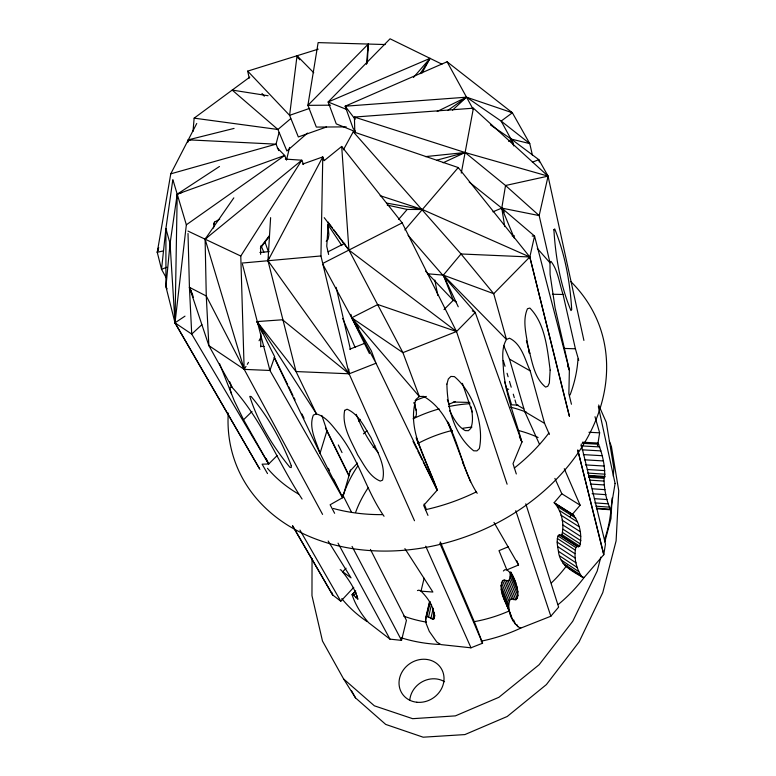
<?xml version="1.0" encoding="UTF-8"?>
<svg xmlns="http://www.w3.org/2000/svg" width="776" height="776" viewBox="0 0 776 776"><rect width="100%" height="100%" fill="white"/><g stroke="black" fill="none" stroke-linecap="round" stroke-linejoin="round"><path stroke-width="1.16" d="M312.049 558.584L311.971 595.667L322.486 641.034L343.603 678.952L355.515 697.886L385.711 724.415L423.172 737.2L464.892 734.581L507.223 716.49L546.391 684.587L579.061 641.956L602.768 592.612L616.105 540.872L618.744 490.762L611.275 445.686M601.158 477.036L604.64 477.25C605.212 465.872 602.38 453.63 598.005 443.057L599.644 432.833L594.998 416.722M259.931 469.402L175.007 322.816L177.209 194.165L219.472 166.481M414.491 520.745L349.113 373.838L320.944 255.954L322.777 156.917L302.514 164.143M577.771 449.915L603.815 554.627L584.668 576.878L583.465 577.567L581.981 576.859C571.582 570.923 559.583 564.588 558.439 551.29C557.527 546.294 556.363 540.959 558.022 536.003L559.157 534.887L560.65 535.265L578.43 546.77L579.682 546.129C582.398 535.663 579.876 522.229 572.445 514.245L554.151 502.683L561.814 493.749L554.898 478.414M597.452 445.676L598.005 443.057L582.475 442.194M367.31 63.234L368.27 44.057L307.888 105.342L316.327 127.08L346.203 126.876M581.981 576.859C576.141 568.672 573.639 557.391 575.821 547.546L576.966 546.42L578.43 546.77M612.109 498.056L610.964 518.601L604.834 541.939M613.331 476.299L613.797 467.841L606.269 422.29L598.655 405.033M384.042 516.273C366.175 490.723 358.813 459.217 339.5 434.511C332.933 426.761 326.783 416.887 316.482 413.938L296.034 371.558L267.982 260.726L270.611 217.649M328.335 222.111L326.745 246.264L328.626 254.48M193.011 131.435L194.145 118.146L249.843 77.076M366.456 64.35L368.27 44.057L367.494 50.973M560.65 535.265L561.911 534.635C564.54 524.072 561.688 510.637 554.151 502.683M425.704 546.188L471.013 647.814L440.991 644.604L436.801 642.062L429.293 631.373L426.043 623.235L425.743 617.745L429.535 601.662M172.67 180.701L165.899 228.61L165.928 286.742L175.007 322.816L186.347 224.807L172.835 179.508M286.499 159.769L284.695 155.472L177.209 194.165L170.06 243.596L165.928 286.742L167.121 288.837M511.268 616.968C508.707 605.532 497.212 592.767 502.508 580.564L504.206 580.041L508.154 580.855L509.473 579.41L510.142 576.704L510.104 572.969L517.893 591.933L517.902 595.638L517.204 598.325L515.865 599.77L511.898 598.994L510.181 599.518C506.068 609.005 511.462 622.284 519.842 627.9L521.637 627.774L550.853 616.231L515.788 510.686M615.106 483.448L610.693 509.793L596.385 508.765M213.526 228.018L214.506 222.111L219.715 219.142M504.73 226.602L501.781 208.104L505.535 185.503L465.115 152.523L354.419 117.06L354.826 132.648M166.219 277.779L161.534 269.311L157.256 252.297L170.769 173.834L196.745 123.471M461.274 173.087L473.399 108.184L354.419 117.06L355.204 119.261M610.693 509.793C605.978 499.889 603.951 487.997 604.038 477.007L588.916 476.037M187.763 142.183L188.306 139.835L234.071 128.409M425.743 617.745L426.8 616.716L428.556 617.017L432.775 619.335L434.065 618.724L434.87 615.271M430.845 618.608L433.25 608.258M432.775 619.335L434.385 612.439M425.49 619.995L429.535 602.807M426.8 616.716L430.311 601.769M428.556 617.017L431.524 604.358M424.123 578.227L421.009 591.147C428.148 598.15 435.258 608.365 434.065 618.724M389.872 639.123L401.541 640.375L406.43 620.334L370.424 549.418M286.509 159.934L289.594 147.391M279.088 132.473L276.033 144.161L278.759 150.602M600.847 557.11L597.171 571.117L572.736 621.295L539.116 664.731L498.852 697.323L455.405 715.87L412.657 718.683L374.362 705.811L343.603 678.952M162.931 250.997L157.256 252.297L158.576 247.66M187.666 142.154L188.306 139.835L190.731 139.855M350.51 470.033L348.86 475.727L325.464 428.119M334.631 513.305L330.13 504.769L342.614 497.678L349.025 475.513L326.987 430.641L321.827 415.48M427.964 515.39L423.686 505.389L437.218 490.141L376.02 363.236L349.113 373.838L267.982 260.726L269.01 257.263M157.295 252.297L158.682 247.68M326.987 430.641L320.022 453.339L342.614 497.678L269.922 370.462L242.451 264.218M213.575 224.332L214.506 222.111M570.137 516.535L571.087 514.614L572.445 514.245L580.138 505.205L564.278 468.714M267.982 260.726L322.777 156.917L324.038 160.176M343.38 149.836L353.255 131.784L458.247 167.558L529.795 256.972L569.293 415.8M422.037 73.002L430.05 58.365L328.122 101.996L336.25 123.869L355.224 131.59M322.574 514.391L244.197 369.347L246.021 366.369M247.263 364.351L248.495 362.344M358.881 421.349L360.151 419.302M348.812 369.075L349.113 373.838L282.542 319.77L257.001 321.584L274.685 356.747L269.922 370.462L244.159 369.386L240.783 256.041L301.815 160.205L285.364 159.099M420.32 73.604L430.05 58.365L413.462 77.445M302.087 499.036C277.924 462.496 262.065 419.865 232.082 387.36L208.86 345.611L206.27 295.995L205.106 239.183L233.828 197.861M260.329 248.31L269.059 236.748M269.437 235.603L260.62 247.127L260.629 254.344M425.626 271.154L427.993 273.812L443.358 275.131L461.031 253.975L529.795 256.972L493.72 293.697L506.476 339.471C500.957 348.666 503.081 360.103 503.488 370.278C505.671 395.1 515.322 418.312 521.918 442.126L513.023 463.641L516.312 473.971M404.888 229.939L458.247 167.558M398.602 219.443L407.196 209.442L422.367 209.501L529.795 256.972M550.737 616.319L558.633 607.142L525.798 503.818M326.221 241.375L328.132 239.202L328.898 234.711L328.025 225.816M349.559 471.604L357.493 463.059M340.218 569.71L341.091 570.02C348.22 578.624 354.884 588.509 357.959 599.276L353.808 595.405L356.203 592.825M355.728 597.704L357.329 595.987M292.62 525.866L332.652 594.94L340.8 601.225L353.74 587.364M338.035 543.171L389.998 639.172L368.6 622.662C361.47 614.563 355.457 604.95 352.052 594.688L355.253 591.254M352.052 594.688L355.748 590.934M346.077 568.226L342.75 571.757L351.053 577.868L328.161 541.018M507.106 484.214L456.521 331.565L475.242 312.505L408.127 235.351M444.008 309.605L453.262 300.302L443.358 275.131L493.72 293.697L461.031 253.975L353.255 131.784M267.507 473.583L262.104 464.164L268.69 464.009L277.08 455.648M266.216 458.49L268.69 464.009L243.567 419.719L251.996 411.503M201.876 324.688L191.72 334.097L174.959 322.835L184.998 316.142M452.534 110.143L466.512 97.184L512.373 112.763L529.765 143.609L532.423 155.239M508.668 141.426L511.287 139.088L529.765 143.609L501.16 121.085L466.512 97.184L345.145 106.215L353.031 128.195L355.185 131.018M503.391 570.981L504.866 569.691L506.864 569.885L518.552 564.996L516.768 560.738M307.49 133.094L286.907 150.99L277.924 129.485L232.199 90.084L268.079 95.739M188.015 233.469L189.431 287.333L208.86 345.611L244.197 369.347L205.106 239.183L206.93 237.621M290.728 118.621L277.924 129.485L194.145 118.146M205.106 239.183L301.815 160.205L303.561 164.531M324.135 160.68L341.692 146.451L402.181 222.867L456.501 331.527L402.909 352.644L351.703 317.791L323 264.674M354.71 118.679L345.145 106.215L447.073 61.779L512.373 112.763L501.16 121.085L513.275 143.327M447.713 110.483L466.512 97.184L437.198 111.453M186.347 224.807L284.695 155.472L277.284 147.915M328.19 251.744L344.796 243.257M323.485 263.064L402.181 222.867M369.454 353.565L351.703 317.791L377.834 304.531L456.501 331.527L348.938 250.066L324.232 217.668M443.154 162.766L465.115 152.523L548.05 176.133L583.901 340.421M413.734 417.459L415.907 416.537L416.431 414.103L416.246 410.553L414.161 402.395M492.915 211.819L501.781 208.104L539.165 215.582L549.971 262.802L550.097 274.452L555.082 307.868L569.371 370.142L568.866 393.665L571.437 404.238M508.445 546.702L498.997 550.659L506.864 569.885C513.916 574.754 516.622 583.843 517.893 591.933M470.867 647.834L482.565 643.217L475.436 624.428L440.302 541.949M349.743 349.21L364.759 343.293M455.182 401.706L448.994 404.15L447.345 399.601M166.791 267.245L161.534 269.311L165.899 228.61L166.568 230.86M532.365 162.194L538.816 159.662L548.098 176.133L539.165 215.582L505.535 185.503L548.05 176.133L473.399 108.184M326.512 126.992L298.343 136.954L289.594 115.343L247.699 71.111L318.209 49.16M309.74 108.339L289.594 115.343L297.033 55.756L313.756 72.74M177.209 194.165L181.739 192.594M417.469 590.585L418.904 590.148L421.009 591.147L432.892 592.039L404.888 548.603M170.769 173.834L276.033 144.161L188.306 139.835M437.053 160.108L465.115 152.523L425.413 156.616M259.892 252.472L269.146 251.608M242.151 263.054L320.944 255.954M330.586 105.177L307.888 105.342L318.131 42.612L385.187 44.542M512.131 235.885L514.498 235.894M532.19 236.03L534.548 236.049L569.371 370.142L567.508 365.68M552.444 294.25L563.056 294.473L575.414 348.802L578.741 360.316M453.281 402.036L469.79 402.424M563.609 348.405L575.414 348.802M260.726 346.329L264.189 346.445M349.132 373.79L296.034 371.558L257.001 321.584L262.734 333.564M518.145 405.13L511.578 404.82L504.613 381.705M588.945 432.261L599.644 432.833M582.107 443.29L598.781 444.231M580.807 445.86L599.79 446.937M582.039 449.808L600.934 450.895M583.309 454.61L602.108 455.716M584.483 459.799L603.195 460.925M585.453 464.902L604.097 466.036M587.306 469.509L604.737 470.595M587.655 473.079L605.047 474.175M588.78 475.426L605.008 476.464M589.547 476.289L598.83 476.881M588.635 477.337L603.767 478.307M589.886 480.15L603.844 481.052M590.332 484.04L604.262 484.951M592.253 488.793L604.979 489.646M592.098 493.72L605.92 494.661M594.387 498.667L607.007 499.54M594.862 502.887L608.122 503.818M595.968 506.195L609.16 507.126M596.899 508.232L610.052 509.172M386.642 203.099L422.367 209.501L380.162 195.688M387.214 205.077L407.196 209.442M346.882 109.542L328.122 101.996L390.066 38.8L441.942 64.175M604.038 477.007L604.64 477.25M510.298 111.822L512.422 112.743M187.957 231.073L240.783 256.041M564.656 565.394L583.465 577.567M268.69 464.009L191.72 334.097L189.431 287.333L206.27 295.995L244.197 369.347M456.317 301.99L453.262 300.302L427.993 273.812M472.293 310.856L475.242 312.505L521.918 442.126L519.357 436.675M516.37 404.626L523.742 408.806M503.624 345.427L509.483 359.094L530.183 370.889L544.577 423.376L549.389 434.434M509.483 359.094L524.741 411.61L544.577 423.376M561.814 493.749L580.138 505.205M555.82 503.925L574.075 515.468M557.624 506.621L575.821 518.145M559.38 510.482L577.509 521.996M560.932 515.138L578.974 526.632M562.125 520.133L580.089 531.608M562.852 524.983L580.739 536.449M563.066 529.261L580.894 540.726M562.736 532.578L580.526 544.054M561.911 534.635L579.682 546.129M559.157 534.887L576.966 546.42M558.022 536.003L575.821 547.546M557.333 538.495L575.113 550.048M557.178 542.123L574.919 553.686M557.566 546.527L575.229 558.09M558.439 551.29L576.034 562.833M559.719 555.946L577.237 567.479M561.281 560.088L578.721 571.602M562.978 563.327L580.351 574.822M490.461 124.936L511.287 139.088L538.816 159.662L539.32 162.029M469.218 182.069L501.781 208.104L534.548 236.049L529.833 256.992L569.409 416.421M352.537 594.377L353.808 595.405M454.843 329.955L456.521 331.565M458.247 306.782L443.358 275.131L506.476 339.471L509.483 338.19C521.695 344.049 524.925 359.53 530.183 370.889M514.362 238.28L501.781 208.104L504.148 210.791M537.332 248.456L549.971 262.802L550.95 261.318C558.187 270.63 559.302 283.512 563.056 294.473M350.927 314.367L351.703 317.791L419.331 396.517L423.696 396.381C457.695 416.421 457.18 463.097 477.211 493.313M378.319 452.68C368.503 441.515 361.723 428.032 356.213 414.316M261.997 93.459L264.315 96.234M328.626 222.877L332.254 227.737M333.699 229.677L348.938 250.066L402.909 352.644L419.331 396.517L416.033 399.397C406.042 430.631 427.828 461.778 437.218 490.141L423.24 461.953M351.703 317.791L371.345 350.839L376.02 363.236L351.703 317.791L358.871 328.452M299.711 59.762L297.033 55.756L297.819 57.938M327.879 224.603L341.876 245.623M503.731 598.17L507.378 604.824M443.358 275.131L445.899 279.156M501.781 208.104L504.187 212.226M174.959 322.835L259.262 468.306M292.688 525.934L332.72 595.037L332.031 592.748M493.982 522.403L518.552 564.996M447.432 421.242L463.602 463.902M299.943 530.076L340.8 601.225M351.45 690.601L355.515 697.886M447.073 61.779L473.224 109.387M352.061 546.411L401.541 640.375M449.508 410.436C453.397 417.973 457.5 426.334 465.222 430.593L468.423 430.68L470.799 428.391C473.476 421.543 472.419 413.947 471.187 406.886M243.567 419.719L234.313 400.891L219.54 363.643M342.604 494.622L351.324 511.82M413.016 441.36L416.78 448.945M417.857 451.118L422.163 459.79M338.317 444.978L342.022 452.602M259.116 325.93L257.001 321.584L316.482 413.938L313.378 415.073C308.247 427.663 316.249 441.36 320.022 453.339L274.19 357.523M274.442 357.455L287.654 384.634M288.711 386.807L292.94 395.498M293.997 397.671L295.055 399.853M301.922 413.977L304.037 418.332M328.345 468.326L329.402 470.508M333.622 479.199L342.614 497.678M524.741 411.61L539.572 444.464M193.418 297.431L189.431 287.333L190.925 290.641M609.344 441.282L610.79 444.59M261.017 245.633L263.859 252.181M439.827 543.181L482.565 643.217M342.691 318.461L355.078 347.376M424.152 504.051L426.053 508.513M189.431 287.333L192.749 295.113M229.715 381.802L232.082 387.36L230.317 386.952L230.123 389.203L231.49 393.946M512.131 574.133L515.798 582.892M510.734 571.902L517.175 587.548M510.734 572.339L511.607 574.463M448.557 422.949L452.098 431.563M510.142 576.704L517.902 595.638M462.389 461.807L470.615 481.886M509.473 579.41L517.204 598.325M508.154 580.855L515.865 599.77M506.321 580.923L514.013 599.848M504.206 580.041L511.898 598.994M416.237 437.47L437.218 490.141M502.508 580.564L510.181 599.518M501.383 582.427L509.037 601.381M516.835 624.534L517.718 626.727M500.947 585.453L508.561 604.388M513.683 619.976L515.448 624.37M501.218 589.343L508.813 608.238M505.709 602.273L513.227 621.023M502.179 593.727L509.745 612.574M414.054 402.88L415.364 406.207M414.937 407.225L416.246 410.553M416.256 438.188L418.768 444.706M513.731 145.936L511.287 139.088L511.471 142.638M264.965 242.073L268.535 252.064M462.399 383.354L472.177 411.959M503.284 360.491L505.011 366.301M507.077 373.266L508.105 376.758M509.483 381.394L511.209 387.205M513.275 394.179L514.304 397.661M514.992 399.98L516.03 403.462M526.38 340.635L529.853 353.497M577.858 450.42L603.757 554.753L605.464 544.015L581.156 444.173M166.462 230.957L165.899 228.61L170.06 243.596L175.007 322.816M336.173 287.343L350.451 349.549M598.345 406.614L615.125 483.564M247.699 71.111L249.203 78.201M434.841 280.049L437.79 295.472M528.844 350.733L529.077 352.964M341.692 146.451L348.938 250.066M260.736 333.699L260.755 346.92M570.864 281.61A194.456 150.68 -21.2 0 1 470.974 534.79A194.456 150.68 -21.2 0 1 228.26 413.065M577.984 358.9A172.33 132.133 -21.2 0 1 570.059 394.984M548.933 432.95A172.33 132.133 -21.2 0 1 514.284 468.074M476.309 491.887A172.33 132.133 -21.2 0 1 425.432 509.706M382.5 514.624A172.33 132.133 -21.2 0 1 333.331 508.484M298.576 494.089A172.33 132.133 -21.2 0 1 267.468 468.306M259.058 340.742A172.33 132.133 -21.2 0 1 260.823 337.541M610.984 508.969A149.642 125.353 -21.2 0 1 604.601 539.407M583.988 577.683A149.642 125.353 -21.2 0 1 558.283 604.465M520.861 628.065A149.642 125.353 -21.2 0 1 481.11 641.189M439.332 644.468A149.642 125.353 -21.2 0 1 401.27 637.823M367.116 621.605A149.642 125.353 -21.2 0 1 341.779 598.626M363.42 433.871A149.642 125.353 -21.2 0 1 366.961 430.651M415.014 400.707A149.642 125.353 -21.2 0 1 426.325 396.429M506.233 388.892A149.642 125.353 -21.2 0 1 508.639 389.28M566.984 565.238A128.176 107.301 -21.2 0 1 551.348 582.951M508.891 611.09A128.176 107.301 -21.2 0 1 473.826 621.731M426.402 622.11A128.176 107.301 -21.2 0 1 403.724 616.134M342.817 496.688A128.176 107.301 -21.2 0 1 357.736 466.066M373.169 447.335A128.176 107.301 -21.2 0 1 374.827 445.676M413.075 418.827A128.176 107.301 -21.2 0 1 439.129 408.913M448.576 406.605A128.176 107.301 -21.2 0 1 469.994 403.685M510.724 407.206A128.176 107.301 -21.2 0 1 526.545 412.26M409.738 700.495A22.649 20.477 -34.7 0 1 422.357 681.697A22.649 20.477 -34.7 0 1 444.551 681.716M355.612 512.344A125.188 106.166 -21.2 0 1 368.134 487.842M417.866 443.503A125.188 106.166 -21.2 0 1 452.214 430.447M462.612 428.313A125.188 106.166 -21.2 0 1 471.934 427.081M517.718 430.302A125.188 106.166 -21.2 0 1 538.107 437.499M550.145 370.094L549.33 383.063L547.778 386.312L545.577 387.088C533.781 377.582 532.084 360.277 527.981 346.513C526.351 334.243 522.209 320.575 527.476 308.732L529.872 308.053C545.247 323.747 547.352 349.181 550.145 370.094M291.252 465.571L291.243 467.589L289.904 467.317C272.851 446.413 257.826 422.154 249.794 396.39L251.123 396.497C268.331 416.78 281.639 440.807 291.252 465.571M446.918 384.071C447.199 407.885 454.416 435.511 473.7 450.808L476.939 450.875L479.345 448.586C484.37 424.811 473.05 392.123 454.387 376.602L450.875 376.438L448.324 378.989L446.918 384.071M553.899 229.754C555.558 257.069 560.408 285.355 570.981 310.594L571.708 309.643C570.098 282.338 565.044 254.276 554.714 228.939L553.899 229.754M344.67 410.378C341.527 426.043 351.412 441.204 357.697 454.969C363.886 464.397 369.24 476.551 380.259 481.081L382.578 480.14C386.244 465.425 376.602 450.817 371.006 437.703C364.507 427.44 358.91 414.229 347.085 409.214L344.67 410.378M416.819 702.241A23.231 20.777 -33.7 0 0 442.941 672.103A23.231 20.777 -33.7 0 0 404.82 668.078A23.231 20.777 -33.7 0 0 416.819 702.241"/></g></svg>
